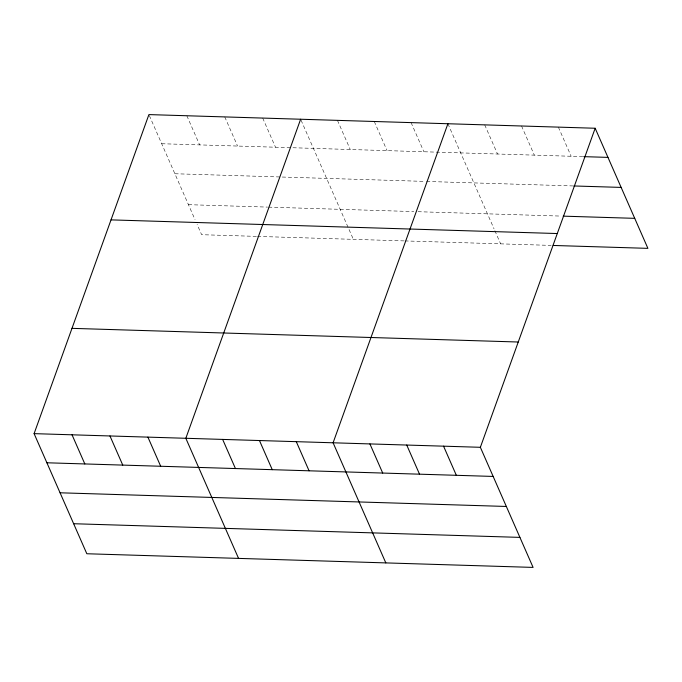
<?xml version="1.0" encoding="UTF-8"?>
<svg xmlns="http://www.w3.org/2000/svg" width="682" height="682" viewBox="0 0 682 682"><rect width="100%" height="100%" fill="white"/><g stroke="black" fill="none" stroke-linecap="round" stroke-linejoin="round"><path stroke-width="0.51" stroke-dasharray="3.41 2.56" d="M161.694 143.732L582.718 156.621M174.873 173.748L425.491 181.421M426.54 181.455L572.761 185.93M188.454 204.677L267.48 207.098M268.529 207.132L413.821 211.582M418.023 211.71L561.09 216.092M256.423 236.373L201.633 234.702L197.098 224.378M257.472 236.407L403.855 240.891M404.903 240.925L551.124 245.401M558.362 127.125L571.149 156.263M521.542 126L534.33 155.138M484.723 124.874L497.519 154.013M447.904 123.749L494.041 228.845M494.868 230.721L500.631 243.849M411.093 122.615L423.88 151.754M374.273 121.49L387.061 150.628M337.454 120.364L350.25 149.503M301.06 120.211L353.361 239.348M262.706 118.071L275.494 147.21M224.77 116.912L237.566 146.05M186.842 115.752L199.63 144.891M149.332 115.565L195.043 219.689"/><path stroke-width="1.02" d="M595.173 128.25L480.367 447.298L533.094 567.407L86.827 553.75L34.1 433.641L148.906 114.593L595.173 128.25L647.9 248.359L553.23 245.46M300.634 119.239L185.828 438.287L238.555 558.388M447.904 123.749L333.097 442.788L385.824 562.897M583.775 156.655L607.969 157.389M573.809 185.964L621.149 187.414M563.196 216.151L634.72 218.342M111.021 219.877L557.288 233.542M71.985 328.349L518.26 342.014M34.1 433.641L480.367 447.298M46.888 462.78L493.163 476.437M60.067 492.796L506.342 506.462M73.647 523.725L519.914 537.39M443.556 446.173L456.343 475.311M406.736 445.048L419.524 474.186M369.917 443.922L382.713 473.061M296.286 441.663L309.074 470.802M259.467 440.538L272.254 469.676M222.647 439.413L235.443 468.551M147.9 437.119L160.688 466.258M109.964 435.96L122.76 465.098M72.036 434.801L84.824 463.939"/></g></svg>
